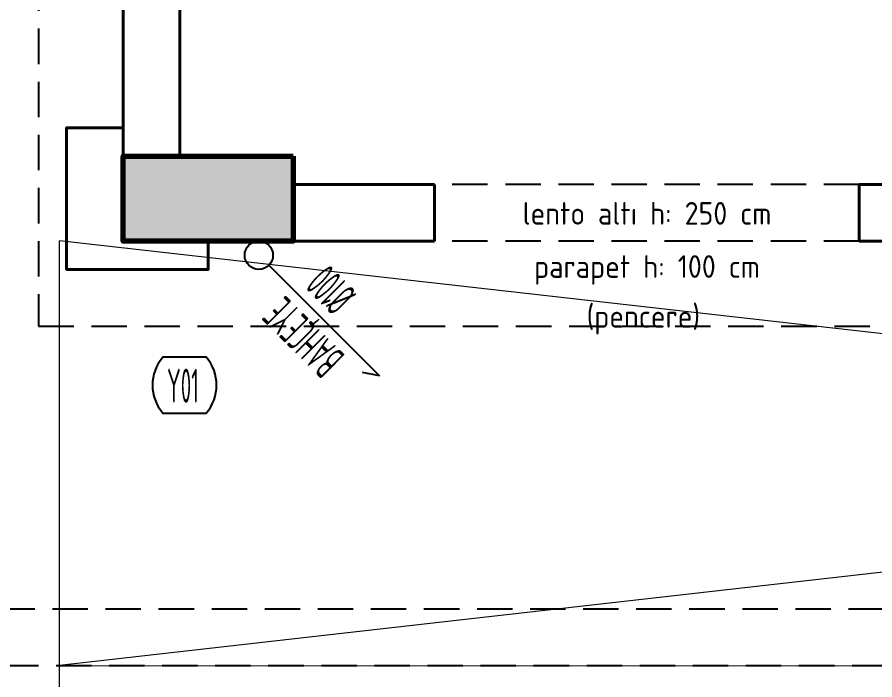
# Model space of a CAD drawing. Header units: centimetres. Extents: x 31 to 22766, y 238 to 3306.
# Drawn here: x 549.5 to 852.6, y 647.1 to 881.1 of the extents above; entities that cross this region are included whole.
import ezdxf
from ezdxf.xclip import XClip

# ---------------------------------------------------------------- set-up
doc = ezdxf.new("R2010")
doc.units = ezdxf.units.CM
doc.header["$XCLIPFRAME"] = 0
doc.linetypes.add('ACAD_ISO07W100', pattern=[3, 0, -3])
doc.linetypes.add('HIDDEN', pattern=[0.375, 0.25, -0.125])
for name, color, linetype, lineweight in [('00_BORDA_BETONARME', 5, 'Continuous', 70), ('00_BORDA_DUVAR', 8, 'Continuous', 40), ('00_BORDA_SIVA', 5, 'Continuous', 25), ('00_BORDA_TARAMA', 5, 'Continuous', 9), ('GÖRÜNÜŞ', 8, 'Continuous', 5), ('YAZI1', 8, 'Continuous', 5)]:
    doc.layers.add(name, color=color, linetype=linetype, lineweight=lineweight)
for name, color, linetype in [('izdüşüm', 8, 'ACAD_ISO07W100'), ('M-ST-PİSSU', 8, 'Continuous'), ('M-ST-YAĞMUR SUYU', 6, 'RAINWATER')]:
    doc.layers.add(name, color=color, linetype=linetype)
doc.styles.add('SANSSERIF', font='geniso.shx')
doc.styles.get("Standard").update_dxf_attribs({"font": 'GENISO.shx'})
doc.styles.add('style1', font='GENISO.shx', dxfattribs={"height": 80})
doc.linetypes.add('RAINWATER', pattern='A,6,-0.4,[") )",Standard,S=1,R=0,X=-0.1,Y=-0.5],-1.1', length=7.5)

# ---------------------------------------------------------------- blocks, each defined once
blk = doc.blocks.new('BETONARME PLANI')
at = {"layer": '00_BORDA_TARAMA'}
h = blk.add_hatch(dxfattribs=at)
h.set_pattern_fill('ANSI36', color=256)
h.set_pattern_definition([(45, (25862.2684, -18283.2323), (1.68379802, 6.1739261), [7.9375, -1.5875, 0, -1.5875])])
h.paths.add_polyline_path([(37985.64, 1232.62), (37985.64, 1202.62), (37925.64, 1202.62), (37925.64, 1232.62)])
h.paths.add_polyline_path([(37955.64, 902.62), (37985.64, 902.62), (37985.64, 842.62), (37955.64, 842.62)])
h.paths.add_polyline_path([(37985.64, 1792.62), (37985.64, 1762.62), (37925.64, 1762.62), (37925.64, 1792.62)])
h.paths.add_polyline_path([(37090.64, 842.62), (37130.64, 842.62), (37130.64, 882.62), (37090.64, 882.62)])
h.paths.add_polyline_path([(37985.64, 352.62), (37985.64, 322.62), (37925.64, 322.62), (37925.64, 352.62)])
h.paths.add_polyline_path([(37090.64, 1272.62), (37130.64, 1272.62), (37130.64, 1312.62), (37090.64, 1312.62)])
h.paths.add_polyline_path([(37555.64, 1302.62), (37585.64, 1302.62), (37585.64, 1202.62), (37555.64, 1202.62)])
h.paths.add_polyline_path([(37100.64, 382.62), (37130.64, 382.62), (37130.64, 322.62), (37100.64, 322.62)])
h.paths.add_polyline_path([(37130.64, 1752.62), (37130.64, 1792.62), (37100.64, 1792.62), (37100.64, 1752.62)])
h.paths.add_polyline_path([(37585.64, 352.62), (37585.64, 322.62), (37525.64, 322.62), (37525.64, 352.62)])
h.paths.add_polyline_path([(37585.64, 842.62), (37560.64, 842.62), (37560.64, 992.62), (37585.64, 992.62)])
h.paths.add_polyline_path([(36035.64, 382.62), (36065.64, 382.62), (36065.64, 322.62), (36035.64, 322.62)])
h.paths.add_polyline_path([(36645.64, 1792.62), (36675.64, 1792.62), (36675.64, 1732.62), (36645.64, 1732.62)])
h.paths.add_polyline_path([(35505.64, 382.62), (35535.64, 382.62), (35535.64, 322.62), (35505.64, 322.62)])
h.paths.add_polyline_path([(36065.64, 1792.62), (36065.64, 1767.62), (35915.64, 1767.62), (35915.64, 1792.62)])
h.paths.add_polyline_path([(37585.64, 1792.62), (37585.64, 1762.62), (37525.64, 1762.62), (37525.64, 1792.62)])
h.paths.add_polyline_path([(36645.64, 382.62), (36675.64, 382.62), (36675.64, 322.62), (36645.64, 322.62)])
h.paths.add_polyline_path([(36645.64, 902.62), (36675.64, 902.62), (36675.64, 842.62), (36645.64, 842.62)])
h.paths.add_polyline_path([(36065.64, 1297.62), (36065.64, 1272.62), (35915.64, 1272.62), (35915.64, 1297.62)])
h.paths.add_polyline_path([(35565.64, 1302.62), (35565.64, 1272.62), (35505.64, 1272.62), (35505.64, 1302.62)])
h.paths.add_polyline_path([(36035.64, 902.62), (36065.64, 902.62), (36065.64, 842.62), (36035.64, 842.62)])
h.paths.add_polyline_path([(35505.64, 902.62), (35535.64, 902.62), (35535.64, 842.62), (35505.64, 842.62)])
h.paths.add_polyline_path([(34925.64, 352.62), (34925.64, 322.62), (34865.64, 322.62), (34865.64, 352.62)])
h.paths.add_polyline_path([(34865.64, 992.62), (34890.64, 992.62), (34890.64, 842.62), (34865.64, 842.62)])
h.paths.add_polyline_path([(34925.64, 1792.62), (34925.64, 1762.62), (34865.64, 1762.62), (34865.64, 1792.62)])
h.paths.add_polyline_path([(34925.64, 1302.62), (34925.64, 1272.62), (34865.64, 1272.62), (34865.64, 1302.62)])
h.paths.add_polyline_path([(36645.64, 1332.62), (36675.64, 1332.62), (36675.64, 1272.62), (36645.64, 1272.62)])
h.paths.add_polyline_path([(35505.64, 1762.62), (35505.64, 1792.62), (35565.64, 1792.62), (35565.64, 1762.62)])
at = {"layer": '00_BORDA_BETONARME', "lineweight": 70, "ltscale": 3}
blk.add_lwpolyline([(34925.64, 352.62), (34925.64, 322.62), (34865.64, 322.62), (34865.64, 352.62)], close=True, dxfattribs=at)
blk = doc.blocks.new('DUVAR PLANI')
at = {"layer": '00_BORDA_DUVAR', "lineweight": 40}
for p, q in [((34865.64, 5492.62), (34865.64, 5352.62)), ((34885.64, 5492.62), (34885.64, 5352.62)), ((34925.64, 5342.62), (34975.64, 5342.62)), ((34975.64, 5322.62), (34975.64, 5342.62)), ((35265.64, 5342.62), (35125.64, 5342.62)), ((35125.64, 5322.62), (35125.64, 5342.62)), ((34925.64, 5322.62), (34975.64, 5322.62)), ((35265.64, 5322.62), (35125.64, 5322.62))]:
    blk.add_line(p, q, dxfattribs=at)
at = {"layer": '00_BORDA_DUVAR', "color": 4, "lineweight": 40}
blk.add_lwpolyline([(34865.64, 5362.62), (34845.64, 5362.62), (34845.64, 5312.62), (34895.64, 5312.62), (34895.64, 5322.62)], dxfattribs=at)
at = {"layer": '00_BORDA_SIVA', "color": 251, "linetype": 'HIDDEN', "ltscale": 50}
for p, q in [((35125.64, 5342.62), (34975.64, 5342.62)), ((35125.64, 5322.62), (34975.64, 5322.62))]:
    blk.add_line(p, q, dxfattribs=at)
blk.add_blockref('BETONARME PLANI', (0, 5000))
blk = doc.blocks.new('G$CCD2FF134')
at = {"layer": 'M-ST-PİSSU', "color": 6, "linetype": 'Continuous', "ltscale": 5}
blk.add_circle((-3072.1, -1475), 5, dxfattribs=at)
at = {"layer": 'M-ST-YAĞMUR SUYU', "ltscale": 5}
blk.add_line((-3068.56, -1478.54), (-3029.47, -1517.63), dxfattribs=at)
at = {"layer": 'M-ST-YAĞMUR SUYU', "ltscale": 10}
blk.add_line((-3029.47, -1517.63), (-3035.44, -1516.42), dxfattribs=at)
at = {"layer": 'M-ST-YAĞMUR SUYU', "ltscale": 5, "elevation": -58.4}
blk.add_lwpolyline([(-3090.66, -1530.73, 0.369965), (-3090.66, -1511.03), (-3106.03, -1511.03, 0.369965), (-3106.03, -1530.73)], format="xyb", close=True, dxfattribs=at)
at = {"layer": 'M-ST-YAĞMUR SUYU', "color": 7, "ltscale": 10, "width": 0.5}
for s, p in [('Ø100', (-3037.17, -1488.28)), ('BAHÇEYE', (-3041.32, -1510.48))]:
    blk.add_text(s, height=12, rotation=135, dxfattribs=at).set_placement(p)
at = {"layer": 'M-ST-YAĞMUR SUYU', "color": 7, "ltscale": 5, "style": 'SANSSERIF', "width": 0.5}
blk.add_text('Y01', height=12, dxfattribs=at).set_placement((-3104.53, -1527.07, -58.4))

msp = doc.modelspace()

# ---------------------------------------------------------------- linework, layer by layer
at = {"layer": 'GÖRÜNÜŞ', "ltscale": 3}
for p, q in [((564.53, 652.16), (564.53, 802.16)), ((1227.03, 727.16), (564.53, 802.16)), ((1227.03, 727.16), (564.53, 652.16))]:
    msp.add_line(p, q, dxfattribs=at)
msp.add_lwpolyline([(1227.03, 512.03), (564.53, 512.16), (564.53, 652.16), (1227.03, 652.03)], close=True, dxfattribs=at)
at = {"layer": 'izdüşüm', "color": 251, "linetype": 'HIDDEN', "ltscale": 50}
for points in [[(437.03, 2422.03), (3857.03, 2422.03), (3857.03, 652.03), (437.03, 652.03)], [(457.03, 2402.03), (3837.03, 2402.03), (3837.03, 672.03), (457.03, 672.03)], [(557.03, 772.03), (3737.03, 772.03), (3737.03, 2302.03), (557.03, 2302.03)]]:
    msp.add_lwpolyline(points, close=True, dxfattribs=at)

# ---------------------------------------------------------------- block references
ref = msp.add_blockref('G$CCD2FF134', (3707.03, 2272.03))
XClip(ref).set_block_clipping_path([(-3470.0000000001, -1889.9999999982), (349.9999999999, 300.0000000019)])
msp.add_blockref('DUVAR PLANI', (-34278.61, -4520.59))

# ---------------------------------------------------------------- texts
at = {"layer": 'YAZI1', "char_height": 8, "attachment_point": 1, "style": 'style1'}
for s, insert, width in [('\\pxsm1,qc;lento altı h: 250 cm', (206.29, 815.81), 1131.5727), ('\\pxsm1,qc;parapet h: 100 cm', (206.29, 797.04), 1131.5727), ('\\pxsm1,qc;(pencere)', (716.15, 779.44), 109.2793)]:
    msp.add_mtext(s, dxfattribs=dict(at, insert=insert, width=width))

doc.saveas('drawing.dxf')
